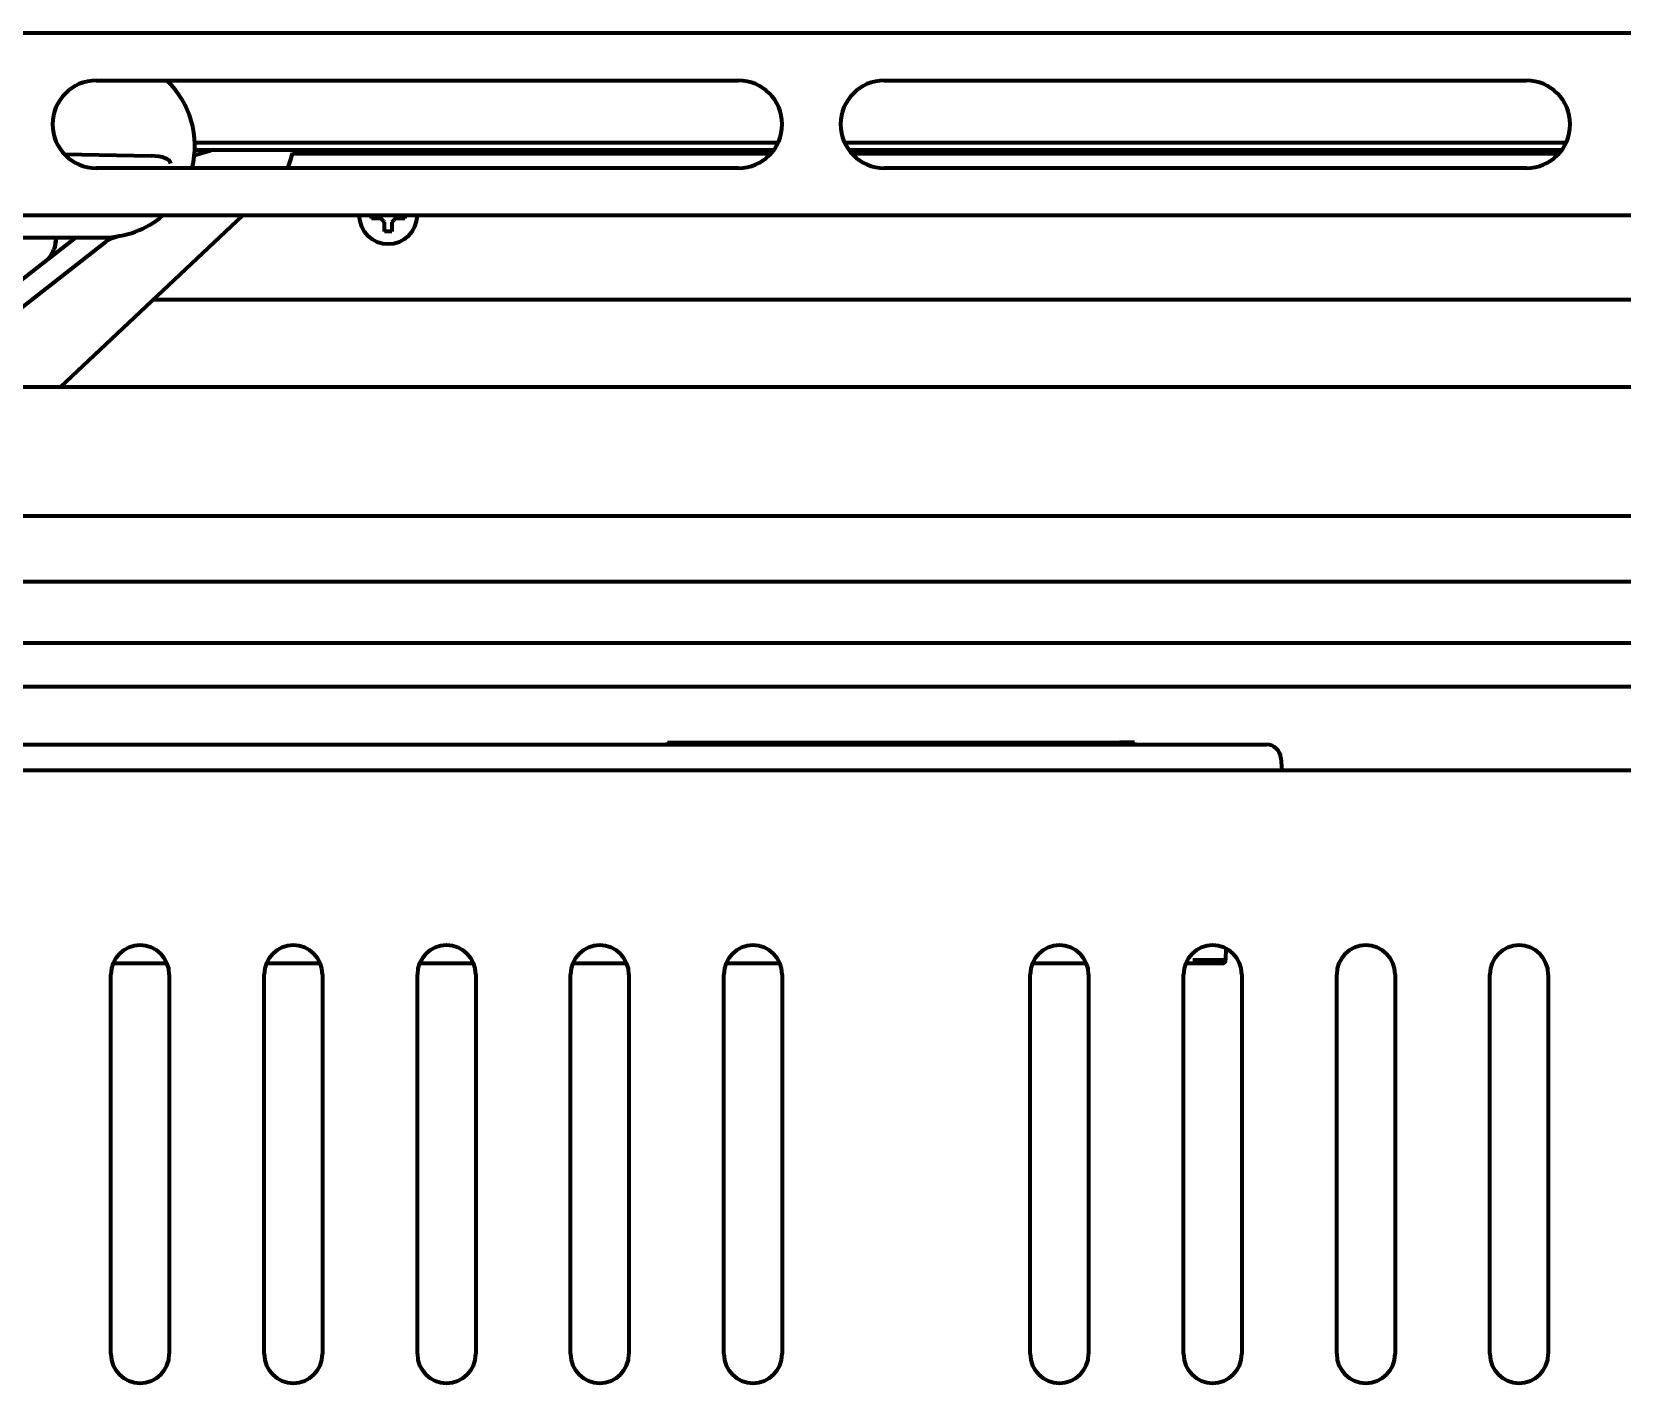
# Model space of a CAD drawing. Header units: inches. Extents: x -3077 to 7201, y 316 to 5463.
# Drawn here: x 2997 to 3215, y 5199.6 to 5384.8 of the extents above; entities that cross this region are included whole.
import ezdxf

# ---------------------------------------------------------------- set-up
doc = ezdxf.new("R2010")
doc.units = ezdxf.units.IN

msp = doc.modelspace()

# ---------------------------------------------------------------- linework, layer by layer
at = {"linetype": 'Continuous', "lineweight": 70}
for p, q in [((3538.85, 5384.63), (2992.85, 5384.63)), ((3178.12, 5384.8), (3178.12, 5384.63)), ((3200.72, 5384.8), (3200.72, 5384.63)), ((3206.88, 5384.8), (3206.88, 5384.63)), ((3213.74, 5384.63), (3213.74, 5384.73)), ((3214.11, 5384.63), (3214.11, 5384.73)), ((3005.85, 5378.13), (3093.85, 5378.13)), ((3113.85, 5378.13), (3201.85, 5378.13)), ((3019.34, 5369.63), (3099.31, 5369.63)), ((3108.4, 5369.63), (3207.31, 5369.63)), ((3001.47, 5368.03), (3013.35, 5367.82)), ((3021.92, 5368.63), (3019.29, 5367.84)), ((3019.34, 5368.63), (3098.73, 5368.63)), ((3032.72, 5368.13), (3098.33, 5368.13)), ((3108.98, 5368.63), (3206.73, 5368.63)), ((3109.38, 5368.13), (3206.33, 5368.13)), ((3093.85, 5366.13), (3005.85, 5366.13)), ((3201.85, 5366.13), (3113.85, 5366.13)), ((3538.85, 5359.63), (2992.85, 5359.63)), ((3000.95, 5336.13), (3025.94, 5359.63)), ((3043.55, 5359.23), (3043.55, 5359.63)), ((3048.15, 5359.63), (3048.15, 5359.23)), ((3006.92, 5355.85), (2943.36, 5306.2)), ((2945.25, 5311.48), (3003.04, 5356.63)), ((2982.96, 5356.63), (3006.85, 5356.63)), ((3013.72, 5348.13), (3517.98, 5348.13)), ((3546.13, 5336.13), (2985.57, 5336.13)), ((2959.09, 5318.48), (3572.62, 5318.48)), ((2947.56, 5309.48), (3584.13, 5309.48)), ((2934.29, 5301.08), (3595.41, 5301.08)), ((2936.36, 5295.08), (3593.34, 5295.08)), ((2936.35, 5287.13), (3161.23, 5287.13)), ((3084.15, 5287.43), (3086.15, 5287.43)), ((3084.15, 5287.13), (3084.15, 5287.43)), ((3086.15, 5287.43), (3146.15, 5287.43)), ((3148.15, 5287.43), (3146.15, 5287.43)), ((3148.15, 5287.43), (3148.15, 5287.13)), ((3161.23, 5287.13), (3166.21, 5287.13)), ((2936.36, 5283.63), (3249.86, 5283.63)), ((3168.21, 5285.3), (3168.35, 5283.63)), ((3160.64, 5259.21), (3160.63, 5257.63)), ((3007.85, 5203.63), (3007.85, 5255.63)), ((3015.56, 5257.13), (3008.15, 5257.13)), ((3015.85, 5255.63), (3015.85, 5203.63)), ((3028.85, 5203.63), (3028.85, 5255.63)), ((3036.56, 5257.13), (3029.15, 5257.13)), ((3036.85, 5255.63), (3036.85, 5203.63)), ((3049.85, 5203.63), (3049.85, 5255.63)), ((3057.56, 5257.13), (3050.14, 5257.13)), ((3057.85, 5255.63), (3057.85, 5203.63)), ((3070.85, 5203.63), (3070.85, 5255.63)), ((3078.56, 5257.13), (3071.14, 5257.13)), ((3078.85, 5255.63), (3078.85, 5203.63)), ((3091.85, 5203.63), (3091.85, 5255.63)), ((3099.56, 5257.13), (3092.14, 5257.13)), ((3099.85, 5255.63), (3099.85, 5203.63)), ((3133.85, 5203.63), (3133.85, 5255.63)), ((3141.56, 5257.13), (3134.14, 5257.13)), ((3141.85, 5255.63), (3141.85, 5203.63)), ((3154.85, 5203.63), (3154.85, 5255.63)), ((3156.13, 5257.13), (3155.14, 5257.13)), ((3160.13, 5257.13), (3156.13, 5257.13)), ((3162.85, 5255.63), (3162.85, 5203.63)), ((3175.85, 5203.63), (3175.85, 5255.63)), ((3183.85, 5255.63), (3183.85, 5203.63)), ((3196.85, 5203.63), (3196.85, 5255.63)), ((3204.85, 5255.63), (3204.85, 5203.63))]:
    msp.add_line(p, q, dxfattribs=at)
for centre, radius, start, end in [((3005.85, 5372.13), 6, 90, 270), ((3006.85, 5369.13), 12.5, 346.1142, 46.0542), ((3093.85, 5372.13), 6, 270, 90), ((3113.85, 5372.13), 6, 90, 270), ((3201.85, 5372.13), 6, 270, 90), ((3024.85, 5369.59), 8, 334.3874, 350.2241), ((3006.85, 5369.13), 12.5, 270, 310.5375), ((3045.85, 5359.73), 4, 181.4344, 358.5713), ((3010, 5351.91), 5, 100.3502, 128), ((3166.21, 5285.13), 2, 5, 90), ((3011.85, 5255.63), 4, 0, 180), ((3032.85, 5255.63), 4, 0, 180), ((3053.85, 5255.63), 4, 0, 180), ((3074.85, 5255.63), 4, 0, 180), ((3095.85, 5255.63), 4, 0, 180), ((3137.85, 5255.63), 4, 0, 180), ((3158.85, 5255.63), 4, 0, 180), ((3160.13, 5257.63), 0.5, 270, 359.5), ((3179.85, 5255.63), 4, 0, 180), ((3200.85, 5255.63), 4, 0, 180), ((3011.85, 5203.63), 4, 180, 0), ((3032.85, 5203.63), 4, 180, 0), ((3053.85, 5203.63), 4, 180, 0), ((3074.85, 5203.63), 4, 180, 0), ((3095.85, 5203.63), 4, 180, 0), ((3137.85, 5203.63), 4, 180, 0), ((3158.85, 5203.63), 4, 180, 0), ((3179.85, 5203.63), 4, 180, 0), ((3200.85, 5203.63), 4, 180, 0)]:
    msp.add_arc(centre, radius, start, end, dxfattribs=at)
for centre, major_axis, ratio, start_param, end_param in [((3013.34, 5366.82), (2.7, -0.05), 0.369633, 0.010548, 1.570796), ((3156.13, 5257.63), (4.5, 0), 0.00097, 4.712458, 6.283178)]:
    msp.add_ellipse(centre, major_axis=major_axis, ratio=ratio, start_param=start_param, end_param=end_param, dxfattribs=at)
for points in [[(3044.85, 5359.23), (3044.8, 5359.23), (3044.69, 5359.23), (3044.53, 5359.23), (3044.37, 5359.23), (3044.21, 5359.23), (3044.06, 5359.23), (3043.91, 5359.23), (3043.74, 5359.23), (3043.62, 5359.23), (3043.55, 5359.23)], [(3045.35, 5358.73), (3045.33, 5358.76), (3045.27, 5358.81), (3045.2, 5358.88), (3045.13, 5358.95), (3045.06, 5359.02), (3044.99, 5359.09), (3044.92, 5359.16), (3044.88, 5359.21), (3044.85, 5359.23)], [(3046.85, 5359.23), (3046.83, 5359.21), (3046.78, 5359.16), (3046.71, 5359.09), (3046.64, 5359.02), (3046.57, 5358.94), (3046.5, 5358.87), (3046.42, 5358.8), (3046.38, 5358.75), (3046.35, 5358.73)], [(3046.35, 5358.73), (3046.35, 5358.68), (3046.35, 5358.57), (3046.35, 5358.41), (3046.35, 5358.25), (3046.35, 5358.09), (3046.35, 5357.94), (3046.35, 5357.78), (3046.35, 5357.62), (3046.35, 5357.49), (3046.35, 5357.43)], [(3046.35, 5357.43), (3046.19, 5357.43), (3045.85, 5357.43), (3045.52, 5357.43), (3045.35, 5357.43)]]:
    msp.add_open_spline(points, degree=3, dxfattribs=at)
for points, knots in [([(3045.35, 5357.43), (3045.35, 5357.63), (3045.35, 5357.84), (3045.35, 5358.17), (3045.35, 5358.28), (3045.35, 5358.5), (3045.35, 5358.61), (3045.35, 5358.73)], [0, 0, 0, 0, 0.5, 0.5, 0.75, 0.75, 1, 1, 1, 1]), ([(3048.15, 5359.23), (3047.95, 5359.23), (3047.74, 5359.23), (3047.41, 5359.23), (3047.3, 5359.23), (3047.08, 5359.23), (3046.97, 5359.23), (3046.85, 5359.23)], [0, 0, 0, 0, 0.5, 0.5, 0.75, 0.75, 1, 1, 1, 1]), ([(3000.15, 5355.36), (3000.16, 5355.4), (3000.22, 5355.6), (3000.28, 5355.94), (3000.31, 5356.32), (3000.3, 5356.56), (3000.3, 5356.64)], [0, 0, 0, 0, 0.113143, 0.45652, 0.799897, 1, 1, 1, 1]), ([(3000.29, 5356.64), (3000.3, 5356.53), (3000.31, 5356.1), (3000.27, 5355.65), (3000.15, 5355.35), (3000.15, 5355.35)], [0, 0, 0, 0, 0.251529, 0.997342, 1, 1, 1, 1]), ([(3000.15, 5355.35), (3000.06, 5355.06), (2999.86, 5354.55), (2999.49, 5354), (2999.24, 5353.71), (2999.13, 5353.6), (2999.1, 5353.57), (2999.1, 5353.56)], [0, 0, 0, 0, 0.386794, 0.716795, 0.856041, 0.980586, 1, 1, 1, 1])]:
    msp.add_open_spline(points, degree=3, knots=knots, dxfattribs=at)

doc.saveas('drawing.dxf')
